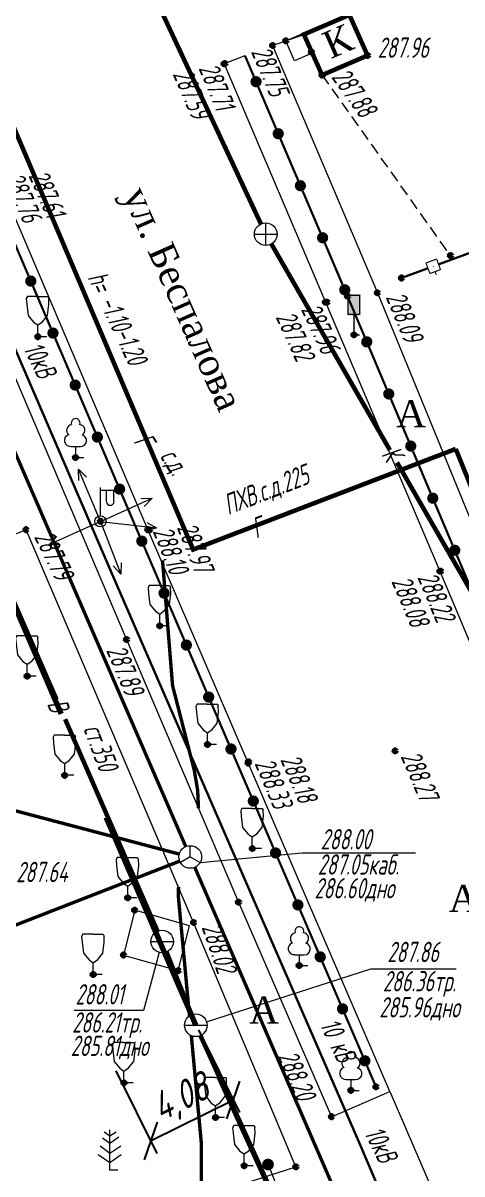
# Model space of a CAD drawing. Header units: metres. Extents: x 1687 to 3282, y 1191 to 1671.
# Drawn here: x 1910.9 to 1930.3, y 1452.5 to 1503.3 of the extents above; entities that cross this region are included whole.
import ezdxf

# ---------------------------------------------------------------- set-up
doc = ezdxf.new("R2010")
doc.units = ezdxf.units.M
doc.set_wipeout_variables(frame=1)
for name, pattern in [('COMMUN', [6, 5, -1]), ('DASHED', [0.75, 0.5, -0.25]), ('DASHEDX2', [1.5, 1, -0.5])]:
    doc.linetypes.add(name, pattern=pattern)
for name, color, linetype, lineweight, transparency in [('51361400', 7, 'Continuous', 18, 0.65), ('51361800', 7, 'Continuous', 18, 0.65), ('51361960', 7, 'Continuous', 18, 0.65), ('51472300', 7, 'Continuous', 18, 0.65), ('71133100', 7, 'Continuous', 18, 0.65), ('71133200', 7, 'Continuous', 18, 0.65), ('71133600', 7, 'Continuous', 18, 0.65), ('82211000', 7, 'Continuous', 18, 0.65), ('82212100', 7, 'Continuous', 18, 0.65), ('Commun', 7, 'Continuous', 18, 0.65), ('GEO_POINTS', 7, 'Continuous', 18, 0.65), ('Otm', 7, 'Continuous', 18, 0.65), ('R_Поверхность9_CNT-MAJ', 7, 'Continuous', 18, 0.65), ('Sit', 7, 'Continuous', 18, 0.65), ('Text', 7, 'Continuous', 18, 0.65), ('Text_com', 7, 'Continuous', 18, 0.65), ('Us_znak', 7, 'Continuous', 18, 0.65), ('Us_znak_fon', 7, 'Continuous', 18, 0.65)]:
    doc.layers.add(name, color=color, linetype=linetype, lineweight=lineweight, transparency=transparency)
doc.styles.add('eskd', font='ESKD1.shx', dxfattribs={"width": 1.2, "oblique": 15})
doc.styles.get("Standard").update_dxf_attribs({"font": 'GOST_0.TTF', "oblique": 15})
doc.styles.add('style1', font='times.ttf', dxfattribs={"height": 1})
doc.linetypes.add('KABELww_500', pattern='A,0.0001,-0.4,[131,ltypeshp.shx,S=0.4,R=90,X=0.4,Y=-0.4],0.2,[131,ltypeshp.shx,S=0.2,R=90,X=0.4,Y=-0.2],3.6,[131,ltypeshp.shx,S=0.2,R=-90,X=-0.4,Y=0.2],0.2,[131,ltypeshp.shx,S=0.4,R=-90,X=-0.4,Y=0.4],-0.8,4,-0.4', length=9.6001)
doc.linetypes.add('ПОДЗ_ЛИНИИ_СВЯЗИ', pattern='A,4.8,-0.2,[133,ltypeshp.shx,S=0.2,R=0,X=-0.2,Y=0],-0.2,4.8,-2', length=12)
doc.dimstyles.new('ISO-25', dxfattribs={"dimtxt": 2.5, "dimasz": 2.5, "dimexe": 1.25, "dimexo": 0.625, "dimtad": 1, "dimtxsty": 'Standard', "dimcen": 2.5, "dimadec": 0, "dimazin": 0, "dimtfac": 1, "dimtmove": 0, "dimatfit": 3, "dimfxl": 1, "dimarcsym": 0})

# ---------------------------------------------------------------- blocks, each defined once
blk = doc.blocks.new('71133200')
for p, q in [((-0.924145, 3.560442), (-1.024145, 3.360442)), ((-1.024145, 3.360442), (-0.977382, 2.864397)), ((-0.024145, 3.560442), (-0.924145, 3.560442)), ((-0.024145, 3.560442), (0.875855, 3.560442)), ((0.875855, 3.560442), (0.958164, 3.395824)), ((0.975974, 2.864397), (0.958164, 3.395824)), ((-0.977382, 2.864397), (-0.861899, 1.88241)), ((0.861899, 1.88241), (0.975974, 2.864397)), ((-0.861899, 1.88241), (-0.374616, 1.28565)), ((-0.374616, 1.28565), (0, 1.039723)), ((0, 1.039723), (0.401375, 1.321765)), ((0, 0), (0, 1.039723)), ((0.401375, 1.321765), (0.861899, 1.88241)), ((0.8, 0), (0, 0))]:
    blk.add_line(p, q)
at = {"style": 'eskd', "oblique": 14.99997778}
blk.add_attdef('Z', (1.873004, -0.239356), '', height=2, dxfattribs=at)
blk = doc.blocks.new('71133100')
for p, q in [((-0.39, 0.96), (0.43, 0.96)), ((0, 0.96), (0, 0)), ((0, 0), (0.75, 0))]:
    blk.add_line(p, q)
for centre, radius, start, end in [((0.01, 3.04), 0.39, 339.52, 198.62), ((-0.26, 2.38), 0.52, 101.09, 227.21), ((0.33, 2.4), 0.5, 301.87, 85.62), ((-0.44, 1.5), 0.538, 107.1058, 275.2306), ((0.46, 1.48), 0.52, 267.04, 76.7)]:
    blk.add_arc(centre, radius, start, end)
at = {"style": 'eskd', "oblique": 15}
blk.add_attdef('Z', (1.7, -0.17), '', height=2, dxfattribs=at)
blk = doc.blocks.new('71133600')
for p, q in [((-0.52, 3.39), (0, 3.02)), ((0, 3.02), (0.55, 3.39)), ((-0.86, 2.16), (0, 1.51)), ((0, 1.51), (0.96, 2.16))]:
    blk.add_line(p, q)
for points in [[(0.71, 0), (0, 0), (0, 3.55)], [(-0.64, 2.84), (0, 2.37), (0, 2.37), (0.78, 2.93)], [(-1.05, 1.38), (0, 0.67), (1, 1.38)]]:
    blk.add_lwpolyline(points)
at = {"style": 'eskd', "oblique": 15}
blk.add_attdef('Z', (2.03, -0.19), '', height=2, dxfattribs=at)
blk = doc.blocks.new('51472300')
for p, q in [((0, 0.5), (0, 3)), ((0, 2.75), (1.5, 2.75)), ((0.54, 1.74), (0.54, 2.75)), ((1.2, 1.74), (1.2, 2.75))]:
    blk.add_line(p, q)
at = {"color": 7}
for radius in [0.5, 0.05]:
    blk.add_circle((0, 0), radius, dxfattribs=at)
blk.add_arc((0.87, 1.75), 0.331, 182.1567, 357.8433)
at = {"oblique": 15}
blk.add_attdef('Z', (1.02, -1.37), '', height=2, dxfattribs=at)
blk = doc.blocks.new('*U50')
at = {"layer": '82212100', "linetype": 'Continuous', "ltscale": 0.5}
for points in [[(5192343.338, 4969098.199, 1), (5192343.291, 4969098.182, 1)], [(5192340.522, 4969097.164, 1), (5192340.475, 4969097.147, 1)]]:
    blk.add_hatch(color=256, dxfattribs=at).paths.add_polyline_path(points, flags=0)
for points, const_width in [([(5192340.733, 4969097.242), (5192343.08, 4969098.104)], 0.1), ([(5192342.994, 4969098.339), (5192343.463, 4969098.511)], 0.05), ([(5192343.166, 4969097.869), (5192342.994, 4969098.339)], 0.05), ([(5192343.463, 4969098.511), (5192343.636, 4969098.042)], 0.05), ([(5192343.636, 4969098.042), (5192343.166, 4969097.869)], 0.05), ([(5192343.401, 4969097.956), (5192343.453, 4969097.815)], 0.05), ([(5192340.178, 4969097.304), (5192340.647, 4969097.477)], 0.05), ([(5192340.35, 4969096.835), (5192340.178, 4969097.304)], 0.05), ([(5192340.647, 4969097.477), (5192340.82, 4969097.007)], 0.05), ([(5192340.82, 4969097.007), (5192340.35, 4969096.835)], 0.05), ([(5192340.585, 4969096.921), (5192340.637, 4969096.78)], 0.05)]:
    blk.add_lwpolyline(points, dxfattribs=dict(at, const_width=const_width))
at = {"layer": '82212100', "ltscale": 0.5, "const_width": 0.1}
blk.add_lwpolyline([(5192343.549, 4969098.276), (5192343.628, 4969098.305)], dxfattribs=at)
at = {"layer": '82212100', "linetype": 'Continuous', "ltscale": 0.5, "flags": 128}
blk.add_lwpolyline([(5192339.091, 4969096.639, 0.1, 0.1, 0), (5192340.264, 4969097.07, 0, 0, 0)], format="xyseb", dxfattribs=at)
blk = doc.blocks.new('*U61')
at = {"layer": '82211000', "linetype": 'Continuous', "ltscale": 0.5}
for points in [[(5192318.876, 4969103.266, 1), (5192318.535, 4969103.632, 1)], [(5192320.791, 4969100.965, 1), (5192320.465, 4969101.344, 1)], [(5192321.829, 4969098.573, 1), (5192321.632, 4969099.033, 1)], [(5192322.81, 4969096.273, 1), (5192322.614, 4969096.733, 1)], [(5192323.791, 4969093.974, 1), (5192323.595, 4969094.434, 1)], [(5192324.772, 4969091.675, 1), (5192324.576, 4969092.135, 1)], [(5192325.753, 4969089.375, 1), (5192325.557, 4969089.835, 1)], [(5192326.735, 4969087.076, 1), (5192326.538, 4969087.536, 1)], [(5192327.717, 4969084.777, 1), (5192327.52, 4969085.236, 1)], [(5192328.702, 4969082.479, 1), (5192328.505, 4969082.939, 1)], [(5192329.687, 4969080.182, 1), (5192329.49, 4969080.641, 1)], [(5192330.673, 4969077.884, 1), (5192330.476, 4969078.343, 1)], [(5192331.658, 4969075.586, 1), (5192331.461, 4969076.046, 1)], [(5192332.644, 4969073.289, 1), (5192332.447, 4969073.748, 1)], [(5192333.63, 4969070.992, 1), (5192333.433, 4969071.451, 1)], [(5192334.616, 4969068.694, 1), (5192334.419, 4969069.154, 1)], [(5192335.602, 4969066.397, 1), (5192335.405, 4969066.857, 1)], [(5192336.589, 4969064.1, 1), (5192336.391, 4969064.559, 1)], [(5192337.575, 4969061.803, 1), (5192337.378, 4969062.262, 1)]]:
    blk.add_hatch(color=256, dxfattribs=at).paths.add_polyline_path(points, flags=0)
at = {"layer": '82211000', "ltscale": 0.5, "const_width": 0.1}
blk.add_lwpolyline([(5192318.528, 4969103.624, 0.104596), (5192317.469, 4969104.242, 0.104596)], format="xyb", dxfattribs=at)
at = {"layer": '82211000', "linetype": 'Continuous', "ltscale": 0.5}
for points in [[(5192320.465, 4969101.344, 0.1, 0.1, -0.006177), (5192318.898, 4969103.219, 0.1, 0.1, 0.004219), (5192318.868, 4969103.259, 0, 0, 0)], [(5192321.632, 4969099.033, 0.1, 0.1, 0), (5192320.824, 4969100.927, 0.1, 0.1, -0.000126), (5192320.791, 4969100.965, 0, 0, 0)], [(5192327.52, 4969085.236, 0.1, 0.1, 0), (5192327.476, 4969085.338, 0.1, 0.1, 0), (5192326.735, 4969087.076, 0, 0, 0)], [(5192332.447, 4969073.748, 0.1, 0.1, 0), (5192331.9, 4969075.021, 0.1, 0.1, 0), (5192331.658, 4969075.586, 0, 0, 0)]]:
    blk.add_lwpolyline(points, format="xyseb", dxfattribs=at)
at = {"layer": '82211000', "linetype": 'Continuous', "ltscale": 0.5, "const_width": 0.1}
for points in [[(5192322.614, 4969096.733), (5192321.829, 4969098.573)], [(5192323.595, 4969094.434), (5192322.81, 4969096.273)], [(5192324.576, 4969092.135), (5192323.791, 4969093.974)], [(5192325.557, 4969089.835), (5192324.772, 4969091.675)], [(5192326.538, 4969087.536), (5192325.753, 4969089.375)], [(5192328.505, 4969082.939), (5192327.717, 4969084.777)], [(5192329.49, 4969080.641), (5192328.702, 4969082.479)], [(5192330.476, 4969078.343), (5192329.687, 4969080.182)], [(5192331.461, 4969076.046), (5192330.673, 4969077.884)], [(5192333.433, 4969071.451), (5192332.644, 4969073.289)], [(5192334.419, 4969069.154), (5192333.63, 4969070.992)], [(5192335.405, 4969066.857), (5192334.616, 4969068.694)], [(5192336.391, 4969064.559), (5192335.602, 4969066.397)], [(5192337.378, 4969062.262), (5192336.589, 4969064.1)]]:
    blk.add_lwpolyline(points, dxfattribs=at)
at = {"layer": '82211000', "linetype": 'Continuous', "ltscale": 0.5, "flags": 128}
blk.add_lwpolyline([(5192337.969, 4969060.884, 0.1, 0.1, 0), (5192337.575, 4969061.803, 0, 0, 0)], format="xyseb", dxfattribs=at)
blk = doc.blocks.new('*U65')
at = {"layer": '82211000', "linetype": 'Continuous', "ltscale": 0.5}
for points in [[(5192332.57, 4969105.548, 1), (5192332.766, 4969105.088, 1)], [(5192333.55, 4969103.248, 1), (5192333.746, 4969102.788, 1)], [(5192334.53, 4969100.948, 1), (5192334.726, 4969100.488, 1)], [(5192335.51, 4969098.648, 1), (5192335.706, 4969098.188, 1)], [(5192336.49, 4969096.348, 1), (5192336.686, 4969095.888, 1)], [(5192337.464, 4969094.046, 1), (5192337.659, 4969093.585, 1)], [(5192338.437, 4969091.743, 1), (5192338.631, 4969091.282, 1)], [(5192339.409, 4969089.439, 1), (5192339.603, 4969088.979, 1)], [(5192340.381, 4969087.136, 1), (5192340.575, 4969086.675, 1)], [(5192341.353, 4969084.833, 1), (5192341.547, 4969084.372, 1)]]:
    blk.add_hatch(color=256, dxfattribs=at).paths.add_polyline_path(points, flags=0)
at = {"layer": '82211000', "linetype": 'Continuous', "ltscale": 0.5, "flags": 128}
blk.add_lwpolyline([(5192332.178, 4969106.468, 0.1, 0.1, 0), (5192332.57, 4969105.548, 0, 0, 0)], format="xyseb", dxfattribs=at)
at = {"layer": '82211000', "linetype": 'Continuous', "ltscale": 0.5, "const_width": 0.1}
for points in [[(5192332.766, 4969105.088), (5192333.55, 4969103.248)], [(5192333.746, 4969102.788), (5192334.53, 4969100.948)], [(5192334.726, 4969100.488), (5192335.51, 4969098.648)], [(5192335.706, 4969098.188), (5192336.49, 4969096.348)], [(5192337.659, 4969093.585), (5192338.437, 4969091.743)], [(5192338.631, 4969091.282), (5192339.409, 4969089.439)], [(5192339.603, 4969088.979), (5192340.381, 4969087.136)], [(5192340.575, 4969086.675), (5192341.353, 4969084.833)]]:
    blk.add_lwpolyline(points, dxfattribs=at)
at = {"layer": '82211000', "linetype": 'Continuous', "ltscale": 0.5}
for points in [[(5192336.686, 4969095.888, 0.1, 0.1, 0), (5192336.711, 4969095.831, 0.1, 0.1, 0), (5192337.464, 4969094.046, 0, 0, 0)], [(5192341.547, 4969084.372, 0.1, 0.1, 0), (5192342.066, 4969083.144, 0.1, 0.1, 0), (5192342.324, 4969082.529, 0, 0, 0)]]:
    blk.add_lwpolyline(points, format="xyseb", dxfattribs=at)
blk = doc.blocks.new('51361800a')
at = {"style": 'eskd', "oblique": 15}
for tag, p in [('Z', (1.72, 1.4)), ('Z1', (1.72, -1)), ('Z2', (1.72, -3.4))]:
    blk.add_attdef(tag, p, '', height=2, dxfattribs=at)
at = {"color": 7}
blk.add_wipeout([(-0.1, 1), (-0.29, 0.96), (-0.47, 0.89), (-0.64, 0.78), (-0.78, 0.64), (-0.89, 0.47), (-0.96, 0.29), (-1, 0.1), (-1, -0.1), (-0.96, -0.29), (-0.89, -0.47), (-0.78, -0.64), (-0.64, -0.78), (-0.47, -0.89), (-0.29, -0.96), (-0.1, -1), (0.1, -1), (0.29, -0.96), (0.47, -0.89), (0.64, -0.78), (0.78, -0.64), (0.89, -0.47), (0.96, -0.29), (1, -0.1), (1, 0.1), (0.96, 0.29), (0.89, 0.47), (0.78, 0.64), (0.64, 0.78), (0.47, 0.89), (0.29, 0.96), (0.1, 1)], dxfattribs=at)
for p, q in [((-1, 0), (1, 0)), ((0, -1), (0, 1))]:
    blk.add_line(p, q)
blk.add_circle((0, 0), 1)
blk = doc.blocks.new('51361400a')
at = {"style": 'eskd', "oblique": 15}
for tag, p in [('Z', (1.72, 1.4)), ('Z1', (1.72, -1)), ('Z2', (1.72, -3.4))]:
    blk.add_attdef(tag, p, '', height=2, dxfattribs=at)
at = {"color": 7}
blk.add_wipeout([(-0.1, 1), (-0.29, 0.96), (-0.47, 0.89), (-0.64, 0.78), (-0.78, 0.64), (-0.89, 0.47), (-0.96, 0.29), (-1, 0.1), (-1, -0.1), (-0.96, -0.29), (-0.89, -0.47), (-0.78, -0.64), (-0.64, -0.78), (-0.47, -0.89), (-0.29, -0.96), (-0.1, -1), (0.1, -1), (0.29, -0.96), (0.47, -0.89), (0.64, -0.78), (0.78, -0.64), (0.89, -0.47), (0.96, -0.29), (1, -0.1), (1, 0.1), (0.96, 0.29), (0.89, 0.47), (0.78, 0.64), (0.64, 0.78), (0.47, 0.89), (0.29, 0.96), (0.1, 1)], dxfattribs=at)
blk.add_line((-1, 0), (1, 0))
blk.add_circle((0, 0), 1)
blk = doc.blocks.new('51361960a')
at = {"style": 'eskd', "oblique": 15}
for tag, p in [('Z', (1.72, 1.4)), ('Z1', (1.72, -1)), ('Z2', (1.72, -3.4))]:
    blk.add_attdef(tag, p, '', height=2, dxfattribs=at)
at = {"color": 7}
blk.add_wipeout([(-0.1, 1), (-0.29, 0.96), (-0.47, 0.89), (-0.64, 0.78), (-0.78, 0.64), (-0.89, 0.47), (-0.96, 0.29), (-1, 0.1), (-1, -0.1), (-0.96, -0.29), (-0.89, -0.47), (-0.78, -0.64), (-0.64, -0.78), (-0.47, -0.89), (-0.29, -0.96), (-0.1, -1), (0.1, -1), (0.29, -0.96), (0.47, -0.89), (0.64, -0.78), (0.78, -0.64), (0.89, -0.47), (0.96, -0.29), (1, -0.1), (1, 0.1), (0.96, 0.29), (0.89, 0.47), (0.78, 0.64), (0.64, 0.78), (0.47, 0.89), (0.29, 0.96), (0.1, 1)], dxfattribs=at)
blk.add_wipeout([(-0.1, 1), (-0.29, 0.96), (-0.47, 0.89), (-0.64, 0.78), (-0.78, 0.64), (-0.89, 0.47), (-0.96, 0.29), (-1, 0.1), (-1, -0.1), (-0.96, -0.29), (-0.89, -0.47), (-0.78, -0.64), (-0.64, -0.78), (-0.47, -0.89), (-0.29, -0.96), (-0.1, -1), (0.1, -1), (0.29, -0.96), (0.47, -0.89), (0.64, -0.78), (0.78, -0.64), (0.89, -0.47), (0.96, -0.29), (1, -0.1), (1, 0.1), (0.96, 0.29), (0.89, 0.47), (0.78, 0.64), (0.64, 0.78), (0.47, 0.89), (0.29, 0.96), (0.1, 1)], dxfattribs=at)
for q in [(-0.87, -0.5), (0, 1), (0.87, -0.5)]:
    blk.add_line((0, 0), q)
blk.add_circle((0, 0), 1)
blk = doc.blocks.new('NAPR')
at = {"layer": 'Us_znak', "color": 0, "linetype": 'Continuous', "lineweight": -2}
for p in [(-0.191, 2.038), (0.189, 2.037)]:
    blk.add_line(p, (0, 2.5), dxfattribs=at)
blk.add_lwpolyline([(0, 0), (0, 2.5)], dxfattribs=at)
blk = doc.blocks.new('KOVER')
at = {"layer": 'Us_znak', "lineweight": -2}
blk.add_hatch(color=0, dxfattribs=at).paths.add_polyline_path([(-0.21, 0, 1), (0.21, 0, 1)])
at = {"layer": 'Us_znak_fon', "true_color": 0xffffff}
blk.add_hatch(color=7, dxfattribs=at).paths.add_polyline_path([(-0.26, 0, 1), (0.26, 0, 1)])
at = {"layer": 'Us_znak', "color": 0, "lineweight": -2}
blk.add_circle((0, 0), 0.21, dxfattribs=at)
blk = doc.blocks.new('ZNAK')
at = {"layer": 'Us_znak_fon', "true_color": 0xffffff}
blk.add_hatch(color=7, dxfattribs=at).paths.add_polyline_path([(0.3, 1.8), (-0.3, 1.8), (-0.3, 0.85), (-0.05, 0.85), (-0.05, -0.05), (0.25, -0.05), (0.25, 0.05), (0.05, 0.05), (0.05, 0.85), (0.3, 0.85)])
at = {"layer": 'Us_znak', "color": 0, "linetype": 'Continuous', "lineweight": -2, "ltscale": 10}
blk.add_lwpolyline([(-0.25, 1.75), (0.25, 1.75), (0.25, 0.9), (-0.25, 0.9)], close=True, dxfattribs=at)
at = {"layer": 'Us_znak', "linetype": 'DASHEDX2', "ltscale": 10}
blk.add_lwpolyline([(0, 0.9), (0, 0), (0.25, 0)], dxfattribs=at)
blk = doc.blocks.new('_Oblique')
at = {"color": 0, "linetype": 'ByBlock', "lineweight": -2}
blk.add_line((-0.5, -0.5), (0.5, 0.5), dxfattribs=at)
blk = doc.blocks.new('*D121')
at = {"color": 0, "lineweight": -2, "transparency": 16777216}
for p, q in [((1918.686, 1458.823), (1920.5, 1455.163)), ((1915.032, 1457.011), (1916.845, 1453.352)), ((1916.568, 1453.912), (1920.223, 1455.723))]:
    blk.add_line(p, q, dxfattribs=at)
at = {"layer": 'Defpoints', "color": 0, "transparency": 16777216}
for p in [(1918.548, 1459.103), (1914.893, 1457.291), (1920.223, 1455.723)]:
    blk.add_point(p, dxfattribs=at)
at = {"color": 0, "lineweight": -2, "transparency": 16777216, "xscale": 1.25, "yscale": 1.25, "zscale": 1.25}
for p, rotation in [((1920.223, 1455.723), 26.36307875562801), ((1916.568, 1453.912), 206.363078755628)]:
    blk.add_blockref('_Oblique', p, dxfattribs=dict(at, rotation=rotation))
at = {"color": 0, "transparency": 16777216, "insert": (1917.937, 1455.741), "char_height": 1.25, "attachment_point": 5, "rotation": 26.3631}
blk.add_mtext('4,08', dxfattribs=at)
blk = doc.blocks.new('*D200')
at = {"color": 0, "lineweight": -2, "transparency": 16777216}
blk.add_arc((1899.069, 1498.153), 3.375, 314.4852, 42.967, dxfattribs=at)
at = {"color": 0, "transparency": 16777216}
for points in [[(1901.415, 1500.285), (1901.662, 1500.621), (1900.532, 1501.194)], [(1901.55, 1495.572), (1901.318, 1495.918), (1900.395, 1495.05)]]:
    blk.add_solid(points, dxfattribs=at)
at = {"layer": 'Defpoints', "color": 0, "transparency": 16777216}
for p in [(1906.123, 1512.818, 284.537), (1899.069, 1498.153, 284.715), (1899.069, 1498.153), (1902.172, 1496.827), (1916.204, 1458.057)]:
    blk.add_point(p, dxfattribs=at)
at = {"color": 0, "transparency": 16777216, "insert": (1901.506, 1498.099), "char_height": 1.25, "attachment_point": 5, "rotation": 88.7261}
blk.add_mtext('131°', dxfattribs=at)

msp = doc.modelspace()

# ---------------------------------------------------------------- linework, layer by layer
at = {"color": 192, "linetype": 'ПОДЗ_ЛИНИИ_СВЯЗИ', "lineweight": 60, "ltscale": 0.4, "const_width": 0.15, "flags": 128}
for points, elevation in [([(1918.121, 1466.925), (1881.223, 1552.158)], 290.074), ([(1885.776, 1475.064), (1917.836, 1466.594)], 287.444), ([(1917.854, 1466.284), (1909.29, 1462.945)], 290.074), ([(1951.266, 1390.364), (1918.519, 1466.007)], 290.074)]:
    msp.add_lwpolyline(points, dxfattribs=dict(at, elevation=elevation))
at = {"layer": 'Commun', "color": 4, "linetype": 'COMMUN', "ltscale": 0.7, "const_width": 0.2, "elevation": 287.906, "flags": 128}
for points in [[(1881.85, 1566.264), (1918.476, 1479.984)], [(1930.052, 1484.505), (1961.298, 1407.187)]]:
    msp.add_lwpolyline(points, dxfattribs=at)
at = {"layer": 'Commun', "color": 1, "linetype": 'KABELww_500', "lineweight": 30, "flags": 128}
msp.add_lwpolyline([(1902.3, 1508.453), (1907.247, 1496.628), (1915.094, 1478.449), (1925.833, 1453.741), (1943.82, 1411.454), (1947.767, 1402.432), (1954.32, 1387.493), (1973.029, 1345.148), (1987.375, 1312.339), (2001.279, 1279.81), (2013.185, 1252.155), (2013.185, 1252.155)], dxfattribs=at)
at = {"layer": 'Commun', "color": 32, "linetype": 'COMMUN', "ltscale": 0.7, "const_width": 0.2, "elevation": 288.999, "flags": 128}
for points in [[(1921.441, 1494.455), (1916.409, 1505.214)], [(1927.142, 1484.454), (1921.903, 1493.567)], [(1942.103, 1458.428), (1927.457, 1483.907)]]:
    msp.add_lwpolyline(points, dxfattribs=at)
at = {"layer": 'Commun', "color": 106, "linetype": 'COMMUN', "ltscale": 0.7, "const_width": 0.2, "flags": 128}
for points, elevation in [([(1900.723, 1500.249), (1912.412, 1473.422)], 285.381), ([(1912.788, 1472.559), (1916.872, 1463.186)], 285.381), ([(1918.378, 1459.489), (1917.269, 1462.268)], 288.015), ([(1918.77, 1458.569), (1942.4, 1406.526), (1971.096, 1335.054), (1995.999, 1280.023)], 288.015)]:
    msp.add_lwpolyline(points, dxfattribs=dict(at, elevation=elevation))
at = {"layer": 'GEO_POINTS', "lineweight": 60}
for centre in [(1922.539, 1502.546, 287.753), (1921.96, 1502.342, 287.746), (1923.677, 1502.048, 287.851), (1919.812, 1501.533, 287.59), (1919.849, 1501.54, 287.71), (1926.156, 1501.898, 287.963), (1924.145, 1501.033, 287.88), (1929.822, 1493.052, 288.127), (1927.65, 1492.061, 288.09), (1926.588, 1491.406, 288.093), (1924.292, 1490.988, 287.817), (1924.362, 1490.99, 287.956), (1925.27, 1491.253, 288.053), (1911.582, 1489.468, 287.914), (1925.554, 1489.548, 287.95), (1913.246, 1484.13, 287.97), (1914.348, 1481.304, 287.906), (1911.06, 1480.936, 287.788), (1916.449, 1480.937, 288.1), (1916.518, 1480.926, 287.973), (1929.355, 1479.097, 288.079), (1929.386, 1479.1, 288.22), (1916.968, 1476.685, 288.069), (1915.498, 1476.086, 287.891), (1911.11, 1474.463, 287.624), (1919.08, 1471.437, 288.203), (1927.372, 1471.153, 288.266), (1920.873, 1470.621, 288.33), (1920.895, 1470.677, 288.179), (1912.768, 1470.076, 287.733), (1918.314, 1466.472, 288.002), (1921.062, 1466.835, 288.253), (1915.553, 1464.657, 287.895), (1920.452, 1464.473, 288.06), (1915.862, 1464.115, 287.921), (1918.469, 1463.569, 288.024), (1917.072, 1462.736, 288.015), (1915.37, 1462.132, 287.773), (1914.031, 1461.271, 287.827), (1917.791, 1461.441, 287.839), (1923.136, 1461.666, 288.402), (1915.389, 1456.482, 287.882), (1926.528, 1456.306, 288.491), (1925.412, 1456.15, 288.455), (1919.435, 1454.944, 288.015), (1924.56, 1454.985, 288.199), (1920.7, 1452.818, 288.188), (1921.756, 1452.87, 288.199), (1922.986, 1452.763, 288.138)]:
    msp.add_circle(centre, 0.06, dxfattribs=at)
at = {"layer": 'R_Поверхность9_CNT-MAJ', "color": 32, "const_width": 0.15, "elevation": 288, "flags": 128}
for points in [[(1917.092, 1479.583), (1917.536, 1474.043), (1918.495, 1470.305), (1918.644, 1469.428), (1918.683, 1468.619)], [(1917.801, 1465.134), (1917.791, 1464.736), (1918.803, 1453.872), (1918.818, 1451.427)]]:
    msp.add_lwpolyline(points, dxfattribs=at)
at = {"layer": 'Sit', "const_width": 0.2, "elevation": 287.963, "flags": 128}
msp.add_lwpolyline([(1926.156, 1501.898), (1924.145, 1501.033), (1923.341, 1502.829), (1925.352, 1503.693)], close=True, dxfattribs=at)
at = {"layer": 'Sit', "flags": 128}
for points, elevation in [([(1921.96, 1502.342), (1923.341, 1502.829)], 287.746), ([(1926.156, 1501.898), (1924.145, 1501.033), (1923.341, 1502.829)], 287.963), ([(1921.96, 1502.342), (1926.588, 1491.406), (1931.893, 1478.472)], 287.746), ([(1921.96, 1502.342), (1921.96, 1502.342)], 287.746), ([(1920.737, 1501.89), (1919.812, 1501.533)], 287.698), ([(1919.812, 1501.533), (1924.292, 1490.988), (1929.355, 1479.097), (1936.731, 1461.57), (1941.965, 1449.202), (1945.571, 1440.507)], 287.59), ([(1905.188, 1500.37), (1910.101, 1488.798), (1915.498, 1476.086), (1920.452, 1464.473), (1924.56, 1454.985), (1924.56, 1454.985)], 287.405), ([(1916.967, 1450.834), (1922.986, 1452.763), (1918.469, 1463.569), (1911.06, 1480.936)], 287.961), ([(1918.763, 1466.229), (1923.269, 1466.647), (1928.279, 1466.647)], 290.074), ([(1916.942, 1462.248), (1916.256, 1459.675), (1913.184, 1459.675)], 288.015), ([(1919.04, 1459.179), (1926.3, 1461.523), (1930.077, 1461.523)], 288.015), ([(1924.56, 1454.985), (1927.136, 1456.096)], 287.405), ([(1927.136, 1456.096), (1930.834, 1447.522)], 287.405), ([(1921.756, 1452.87), (1923.416, 1448.698)], 288.199)]:
    msp.add_lwpolyline(points, dxfattribs=dict(at, elevation=elevation))
for points, elevation in [([(1922.539, 1502.546), (1923.357, 1502.904), (1923.743, 1502.019), (1922.925, 1501.661)], 287.753), ([(1915.862, 1464.115), (1915.37, 1462.132), (1917.791, 1461.441), (1918.283, 1463.424)], 287.921)]:
    msp.add_lwpolyline(points, close=True, dxfattribs=dict(at, elevation=elevation))
at = {"layer": 'Sit', "linetype": 'DASHED', "flags": 128}
for points, elevation in [([(1924.145, 1501.033), (1929.918, 1492.894)], 287.88), ([(1911.06, 1480.936), (1898.595, 1475.608)], 287.788)]:
    msp.add_lwpolyline(points, dxfattribs=dict(at, elevation=elevation))
at = {"layer": 'Sit', "elevation": 287.405, "flags": 128}
msp.add_lwpolyline([(1927.136, 1456.096), (1920.873, 1470.621), (1916.449, 1480.937), (1909.769, 1496.591, 0.047662), (1907.806, 1498.926, 0.193913), (1905.188, 1500.37, 0.065939), (1902.753, 1500.345, 0.067327), (1900.925, 1499.825), (1893.516, 1496.594)], format="xyb", dxfattribs=at)
at = {"layer": 'Sit', "color": 4, "linetype": 'COMMUN', "ltscale": 0.7, "const_width": 0.2, "elevation": 287.906, "flags": 128}
msp.add_lwpolyline([(1918.359, 1480.022), (1930.052, 1484.505)], dxfattribs=at)

# ---------------------------------------------------------------- block references
at = {"layer": '51472300', "color": 7, "xscale": 0.5, "yscale": 0.5, "zscale": 0.5}
msp.add_blockref('51472300', (1914.348, 1481.304, 287.906), dxfattribs=at)
at = {"layer": '71133100', "color": 7, "xscale": 0.5, "yscale": 0.5, "zscale": 0.5}
for p in [(1913.246, 1484.13, 287.97), (1923.136, 1461.666, 288.402), (1925.412, 1456.15, 288.455)]:
    msp.add_blockref('71133100', p, dxfattribs=at)
at = {"layer": '71133200', "color": 7, "xscale": 0.5, "yscale": 0.5, "zscale": 0.5}
for p in [(1911.582, 1489.468, 287.914), (1916.968, 1476.685, 288.069), (1911.11, 1474.463, 287.624), (1919.08, 1471.437, 288.203), (1912.768, 1470.076, 287.733), (1921.062, 1466.835, 288.253), (1915.553, 1464.657, 287.895), (1914.031, 1461.271, 287.827), (1915.389, 1456.482, 287.882), (1919.435, 1454.944, 288.015), (1920.7, 1452.818, 288.188)]:
    msp.add_blockref('71133200', p, dxfattribs=at)
at = {"layer": '71133600', "color": 7, "xscale": 0.5, "yscale": 0.5, "zscale": 0.5}
msp.add_blockref('71133600', (1914.767, 1452.623, 287.976), dxfattribs=at)
at = {"layer": '82211000', "color": 7}
for name in ['*U65', '*U61']:
    msp.add_blockref(name, (-5190411.441, -4967604.578), dxfattribs=at)
at = {"layer": '82212100', "color": 7}
msp.add_blockref('*U50', (-5190411.441, -4967604.578), dxfattribs=at)
at = {"layer": 'Sit', "color": 7, "linetype": 'Continuous'}
for name, p in [('ZNAK', (1925.554, 1489.548, 287.95)), ('KOVER', (1921.756, 1452.87, 288.199))]:
    msp.add_blockref(name, p, dxfattribs=at)
for rotation in [22.63254919406308, 294.0603694856759]:
    msp.add_blockref('NAPR', (1914.348, 1481.304, 287.906), dxfattribs=dict(at, rotation=rotation))
at = {"layer": 'Sit', "color": 7, "linetype": 'Continuous', "xscale": -1}
for rotation in [114.5908864449978, 201.3055858978623, 263.4347005427211]:
    msp.add_blockref('NAPR', (1914.348, 1481.304, 287.906), dxfattribs=dict(at, rotation=rotation))

# ---------------------------------------------------------------- texts
at = {"layer": 'Commun', "color": 4, "linetype": 'COMMUN', "ltscale": 0.7, "oblique": 13, "width": 0.8}
msp.add_text('h= -1.10-1.20', height=0.9, rotation=295.1995, dxfattribs=at).set_placement((1913.758, 1492.089, 278.725))
at = {"layer": 'Otm', "oblique": 13, "width": 0.8}
for s, p in [('287.96', (1926.602, 1501.795, 287.963)), ('287.64', (1910.629, 1465.352, 287.645))]:
    msp.add_text(s, height=0.9, dxfattribs=at).set_placement(p)
for s, rotation, p in [('287.75', 292.9346, (1920.991, 1502.07, 287.746)), ('287.59', 293.0206, (1917.531, 1501.081, 287.59)), ('287.71', 292.1527, (1918.676, 1501.337, 287.71)), ('287.88', 305.3478, (1924.531, 1500.939, 287.88)), ('287.76', 293.0341, (1910.066, 1496.486, 287.756)), ('287.61', 293.0341, (1911.16, 1496.594, 287.611)), ('288.09', 292.3056, (1926.942, 1491.227, 288.093)), ('287.82', 294.5409, (1922.078, 1490.341, 287.817)), ('287.96', 294.5409, (1923.199, 1490.682, 287.956)), ('287.79', 295.9533, (1911.4, 1480.623, 287.788)), ('288.10', 291.3823, (1916.65, 1480.866, 576.006)), ('287.97', 291.3823, (1917.713, 1481.037, 575.879)), ('288.08', 292.8216, (1927.196, 1478.653, 288.079)), ('288.22', 292.8216, (1928.345, 1478.829, 288.22)), ('287.89', 292.5677, (1914.59, 1475.606, 287.891)), ('288.27', 293.1932, (1927.603, 1470.914, 288.266)), ('288.33', 292.8032, (1921.149, 1470.603, 288.33)), ('288.18', 292.8032, (1922.287, 1470.776, 288.179)), ('288.02', 288.6332, (1918.811, 1463.368, 288.024)), ('288.20', 293.288, (1922.174, 1457.669, 288.199))]:
    msp.add_text(s, height=0.9, rotation=rotation, dxfattribs=at).set_placement(p)
at = {"layer": 'Text', "color": 7, "style": 'style1'}
msp.add_text('К', height=1.2, rotation=23.7921, dxfattribs=at).set_placement((1924.525, 1501.731, -285.654))
at = {"layer": 'Text', "style": 'style1'}
msp.add_text('ул. Беспалова', height=1.2, rotation=293.918, dxfattribs=at).set_placement((1915.305, 1495.762, -285.22))
for p in [(1927.427, 1485.465), (1929.745, 1464.037), (1920.924, 1459.102, 287.405)]:
    msp.add_text('А', height=1.2, dxfattribs=at).set_placement(p)
at = {"layer": 'Text_com', "oblique": 13, "width": 0.8}
for s, rotation, p in [('10кВ', 296.6455, (1910.918, 1488.944, 278.021)), ('Г', 302.1633, (1915.785, 1484.84, 2.153)), ('с.д.', 302.1633, (1916.956, 1484.179, 287.906)), ('К', 302.9686, (1926.736, 1484.259, 287.746)), ('ПХВ.с.д.225', 21.239, (1920.001, 1481.572, 856.215)), ('Г', 20.9233, (1921.235, 1480.531, 282.238)), ('В', 290.4382, (1911.981, 1473.245, 282.899)), ('ст.350', 290.4517, (1913.579, 1472.136, 277.672)), ('10кВ', 296.6455, (1925.991, 1454.264, 278.021))]:
    msp.add_text(s, height=0.9, rotation=rotation, dxfattribs=at).set_placement(p)
for s, p in [('288.00', (1924.081, 1466.799, 288.002)), ('287.05каб.', (1923.954, 1465.684, 288.002)), ('286.60дно', (1923.807, 1464.633, 288.002)), ('287.86', (1927.033, 1461.817)), ('286.36тр.', (1926.83, 1460.524)), ('288.01', (1913.244, 1459.944, 288.015)), ('285.96дно', (1926.67, 1459.37)), ('286.21тр.', (1913.099, 1458.702)), ('285.81дно', (1913.033, 1457.666))]:
    msp.add_text(s, height=0.9, dxfattribs=at).set_placement(p)
at = {"layer": 'Text_com', "color": 1, "oblique": 13, "width": 0.8}
msp.add_text('10 кВ ', height=0.9, rotation=295.6548, dxfattribs=at).set_placement((1924.027, 1459.048, 568.007))

# ---------------------------------------------------------------- dimensions: what is measured, and where the dimension line sits
dim = msp.add_angular_dim_2l(base=(1902.172, 1496.827), line1=((1899.069, 1498.153, 284.715), (1906.123, 1512.818, 284.537)), line2=((1916.204, 1458.057), (1899.069, 1498.153)), dimstyle='ISO-25', override={"dimscale": 0.5})
dim.commit()
dim.dimension.update_dxf_attribs({"geometry": '*D200', "text_midpoint": (1901.506, 1498.099)})

# ---------------------------------------------------------------- next in the draw order: block references
at = {"layer": '51361400', "color": 7, "xscale": 0.5, "yscale": 0.5, "zscale": 0.5}
for p in [(1917.078, 1462.73, 288.015), (1918.563, 1459.025, 288.015)]:
    msp.add_blockref('51361400a', p, dxfattribs=at)
at = {"layer": '51361800', "color": 7, "xscale": 0.5, "yscale": 0.5, "zscale": 0.5}
msp.add_blockref('51361800a', (1921.653, 1494.002, 287.59), dxfattribs=at)
at = {"layer": '51361960', "color": 7, "xscale": 0.5, "yscale": 0.5, "zscale": 0.5}
msp.add_blockref('51361960a', (1918.32, 1466.466, 290.074), dxfattribs=at)

# ---------------------------------------------------------------- next in the draw order: linework, layer by layer
at = {"color": 1, "linetype": 'DASHED', "lineweight": 100, "ltscale": 20, "elevation": 285.237}
msp.add_lwpolyline([(1893.229, 1509.099), (1892.767, 1507.798), (1885.179, 1504.635), (1904.582, 1457.033), (1923.035, 1411.411, 0.080965), (1932.733, 1395.019), (1946.738, 1370.002), (1987.878, 1276.048), (1997.467, 1250.614), (2000.515, 1242.775), (2011.527, 1247.297), (1997.31, 1278.7), (1985.902, 1302.334), (1971.167, 1335.054), (1942.355, 1406.626), (1918.563, 1459.025), (1904.728, 1491.057), (1908.843, 1497.805), (1903.007, 1512.849), (1893.229, 1509.099)], format="xyb", dxfattribs=at)

# ---------------------------------------------------------------- next in the draw order: dimensions: what is measured, and where the dimension line sits
dim = msp.add_aligned_dim(p1=(1914.893, 1457.291), p2=(1918.548, 1459.103), distance=-3.772, dimstyle='ISO-25', override={"dimscale": 0.5, "dimblk1": 'Oblique', "dimblk2": 'Oblique', "dimsah": 1})
dim.commit()
dim.dimension.update_dxf_attribs({"geometry": '*D121', "text_midpoint": (1917.937, 1455.741)})

doc.saveas('drawing.dxf')
